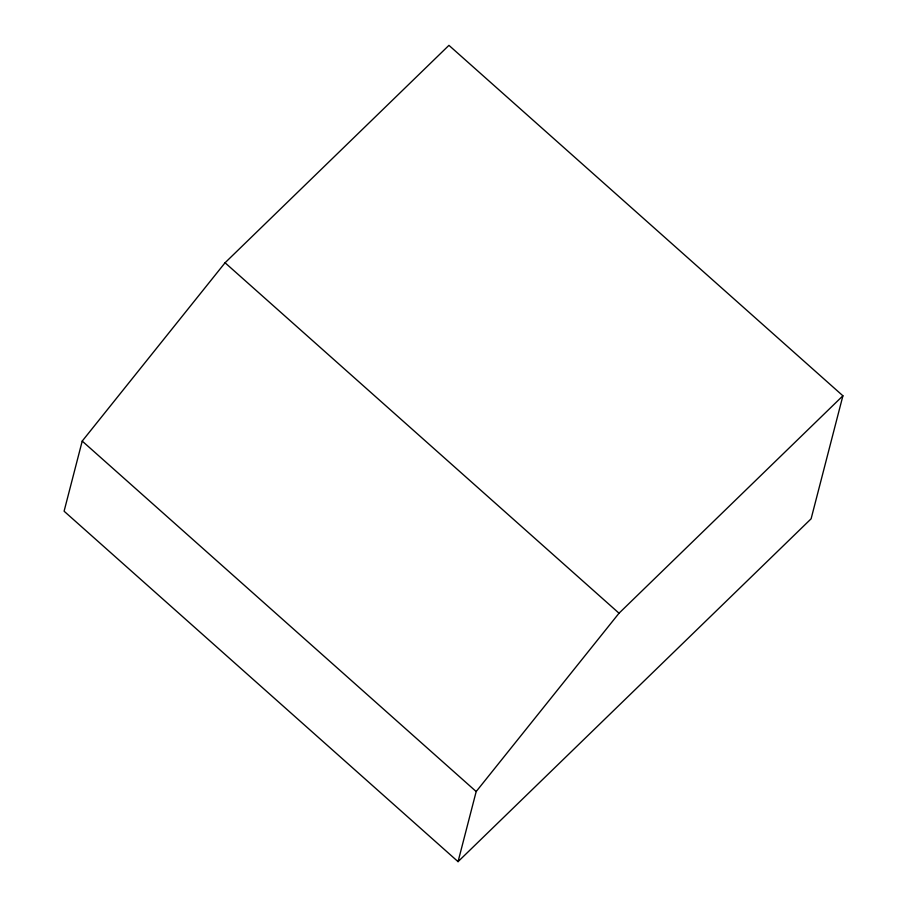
<?xml version="1.0" encoding="UTF-8"?>
<svg xmlns="http://www.w3.org/2000/svg" width="907" height="907" viewBox="0 0 907 907"><rect width="100%" height="100%" fill="white"/><g stroke="black" fill="none" stroke-linecap="round" stroke-linejoin="round"><path stroke-width="1.36" d="M82.22 441.085L64.091 511.208L458.058 861.65L811.107 518.804L842.909 395.792L448.942 45.35L225.061 262.769L82.22 441.085L476.186 791.539L458.058 861.65M476.186 791.539L619.028 613.211L842.909 395.792M225.061 262.769L619.028 613.211"/></g></svg>
